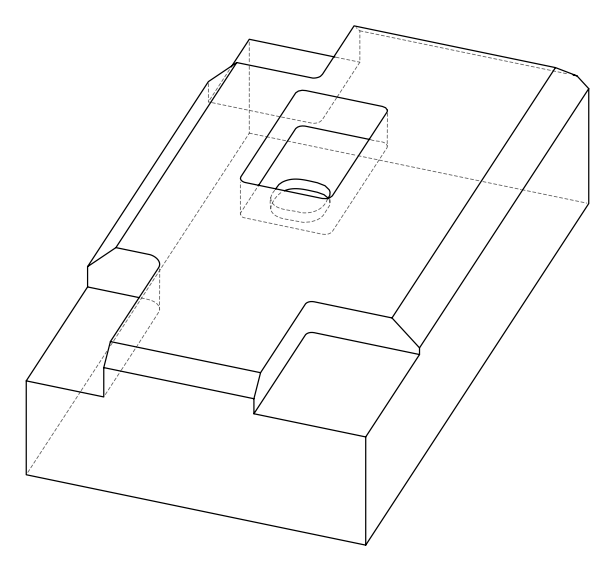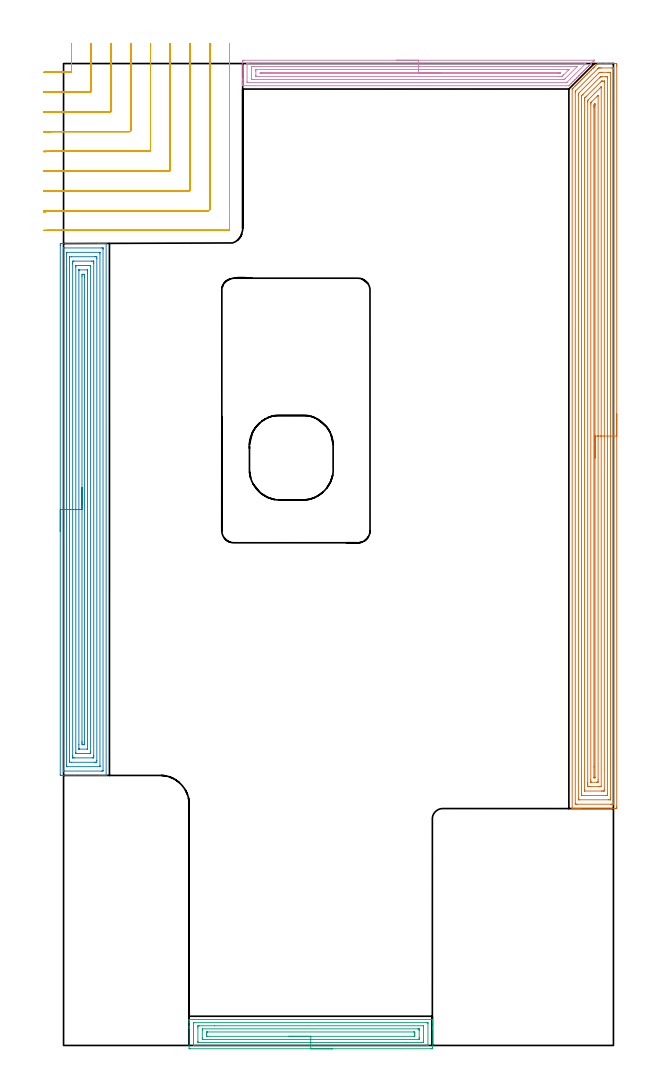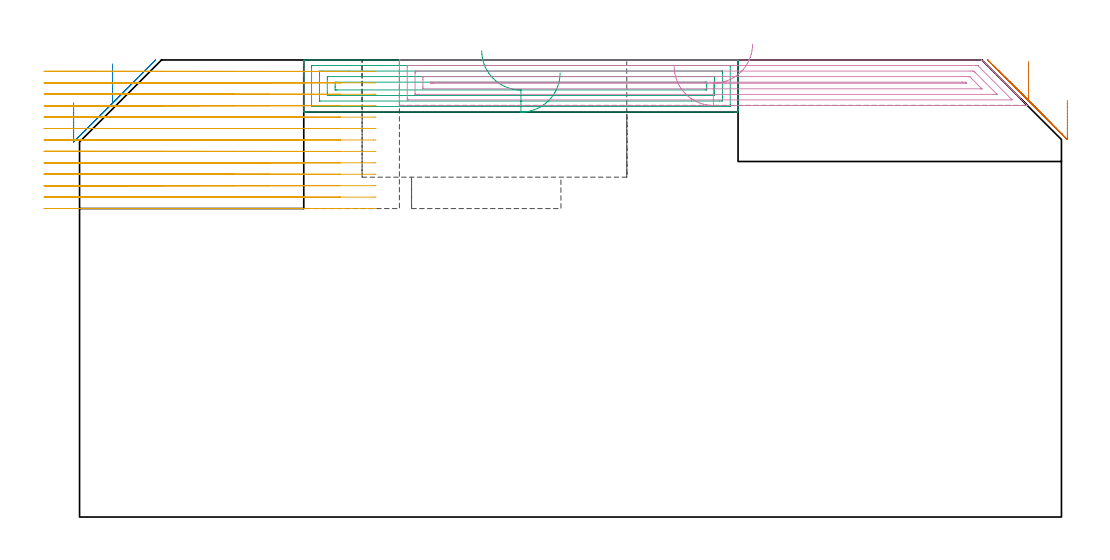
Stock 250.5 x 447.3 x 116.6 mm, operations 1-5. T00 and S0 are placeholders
(PLAN: 9 operations, 5 tool changes, 160.3 min)
(1 AREA_MILL | FG_CHAMFER_SURFACE | UGT0205_001 | 21.73 min | 71565 mm3)
(2 AREA_MILL_1 | FG_CHAMFER_SURFACE_1 | UGT0205_001 | 15.79 min | 56402 mm3)
(3 AREA_MILL_2 | FG_CHAMFER_SURFACE_2 | UGT0205_001 | 4.7 min | 11011 mm3)
(4 AREA_MILL_3 | FG_CHAMFER_SURFACE_3 | UGT0205_001 | 6.35 min | 10674 mm3)
(5 MILL_CORNER_NOTCH_RECTANGULAR | CORNER_NOTCH_RECTANGULAR | NXT0201_011 | Follow Part, ap 3, ae 75% | 25.7 min | 251111 mm3)
(6 MILL_CORNER_NOTCH_RECTANGULAR_1 | CORNER_NOTCH_RECTANGULAR_1 | NXT0201_009 | Follow Part, ap 2, ae 75% | 47.47 min | 228185 mm3)
(7 MILL_CORNER_NOTCH_RECTANGULAR_2 | CORNER_NOTCH_RECTANGULAR_2 | UGT0201_094 | Follow Part, ap 5, ae 75% | 9.92 min | 262938 mm3)
(8 MILL_RECTANGULAR_POCKET | POCKET_RECTANGULAR_STRAIGHT | NXT0201_013 | Follow Part, ap 2.5, ae 75% | 28.13 min | 242457 mm3)
(9 MILL_RECTANGULAR_POCKET_1 | POCKET_RECTANGULAR_STRAIGHT_1 | UGT0201_094 | Follow Part, ap 5, ae 75% | 0.52 min | 10392 mm3)
(TOOL UGT0205_001 | Chamfer Mill 20 x 3 x 45 deg. | D20 FL50 Z2)
(TOOL NXT0201_011 | ENDMILL 12mm [2P460-1200-NA 1630] | D12 FL38 Z6)
(TOOL NXT0201_009 | ENDMILL 8mm [2P460-0800-NA 1630] | D8 FL26 Z6)
(TOOL UGT0201_094 | End mill 20 mm | D20 FL38 Z4)
(TOOL NXT0201_013 | ENDMILL 10mm | D10 FL30 Z4)
(OP 1 AREA_MILL)
G17 G21 G94 G90
T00 M6
G54
G17 G0 G90 X252. Y287.6 S1061 M3
G43 Z126.6 H0
Z106.3
G94 G1 Y287.562 Z105.428 F250.
Y287.448 Z104.564
Y287.259 Z103.712
Y286.997 Z102.88
Y286.663 Z102.074
Y286.26 Z101.3
Y285.791 Z100.564
Y285.26 Z99.872
Y284.671 Z99.229
Y284.028 Z98.64
Y283.336 Z98.108
Y282.6 Z97.64
Y281.826 Z97.237
Y281.02 Z96.903
Y280.188 Z96.641
Y279.336 Z96.452
Y278.472 Z96.338
Y277.6 Z96.3
Y108.938
X251.999 Y108.504 Z96.301
X251.995 Y108.05 Z96.303
X251.992 Y107.909 Z96.306
X251.547 Y107.905 Z96.75
X250.951 Y107.9 Z97.347
X235.394 Z112.901
X234.798 Z113.496
X234.227 Z114.07
X233.916 Z114.38
X233.346 Z114.95
X233.034 Z115.26
X232.412 Z115.887
X232.02 Z116.279
X231.704 Y107.906 Z116.587
X231.702 Y107.907 Z116.588
X231.7 Y108.056 Z116.6
Y108.058
Y435.542
X231.704 Y435.696 Z116.589
Y435.703 Z116.588
X231.872 Y435.872 Z116.427
X231.988 Y435.988 Z116.311
X232.153 Y436.154 Z116.144
X232.88 Y436.881 Z115.419
X233.034 Y437.036 Z115.262
X233.474 Y437.474 Z114.826
X233.772 Y437.773 Z114.526
X233.916 Y437.918 Z114.381
X234.325 Y438.325 Z113.975
X234.368 Y438.368 Z113.932
X234.665 Y438.665 Z113.634
X234.798 Y438.799 Z113.499
X235.176 Y439.176 Z113.124
X235.305 Y439.305 Z112.994
X235.557 Y439.558 Z112.741
X235.679 Y439.681 Z112.617
X236.027 Y440.027 Z112.273
X236.22 Y440.22 Z112.08
X236.449 Y440.45 Z111.849
X236.561 Y440.562 Z111.735
X237.134 Y441.135 Z111.165
X237.341 Y441.342 Z110.957
X237.442 Y441.444 Z110.854
X237.883 Y441.883 Z110.416
X238.324 Y442.326 Z109.972
X238.532 Y442.532 Z109.768
X238.579 Y442.579 Z109.721
X239.205 Y443.207 Z109.091
X239.424 Y443.424 Z108.876
X240.087 Y444.088 Z108.21
X240.28 Y444.28 Z108.02
X240.317 Y444.317 Z107.983
X240.968 Y444.97 Z107.328
X241.024 Y445.025 Z107.275
X241.209 Y445.209 Z107.09
X241.262 Y445.264 Z107.035
X241.315 Y445.315 Z106.984
X241.506 Y445.506 Z106.793
X241.556 Y445.557 Z106.741
X241.605 Y445.605 Z106.694
X241.803 Y445.804 Z106.495
X241.85 Y445.851 Z106.447
X241.895 Y445.896 Z106.404
X242.101 Y446.101 Z106.198
X242.732 Y446.733 Z105.566
X242.833 Y446.833 Z105.467
X242.993 Y446.994 Z105.306
X243.172 Y447.174 Z105.125
X243.29 Y447.291 Z105.006
X243.302 Y447.3 Z104.995
X243.639 Z104.66
X244.495 Z103.8
X246.569 Z101.728
X247.139 Z101.155
X247.648 Z100.648
X251.262 Z97.035
X251.547 Y447.297 Z96.75
X251.991 Y447.291 Z96.306
X251.995 Y447.15 Z96.303
X251.999 Y446.696 Z96.301
X252. Y446.238 Z96.3
Y277.6
X250.586 Z97.714
X250.585 Y110.085 Z97.715
X250.584 Y109.984 Z97.716
X250.582 Y109.934 Z97.718
X250.58 Y109.917 Z97.72
X250.551 Y109.91 Z97.749
X250.165 Y109.902 Z98.135
X249.784 Y109.901 Z98.516
X249.286 Y109.9 Z99.014
X233.916 Y109.901 Z114.384
X233.415 Y109.903 Z114.885
X233.212 Y109.91 Z115.088
X233.121 Y109.924 Z115.179
X233.116 Y110.206 Z115.184
X233.115 Y110.288 Z115.185
Y434.204
X233.12 Y434.609 Z115.18
X233.121 Y434.655 Z115.179
X233.147 Y434.686 Z115.153
X233.2 Y434.745 Z115.1
X233.289 Y434.838 Z115.011
X243.361 Y444.912 Z104.939
X243.489 Y445.038 Z104.811
X243.613 Y445.158 Z104.687
X243.742 Y445.281 Z104.558
X243.862 Y445.29 Z104.438
X244.114 Y445.297 Z104.186
X244.495 Y445.299 Z103.805
X244.993 Y445.3 Z103.307
X249.784 Y445.299 Z98.516
X250.285 Y445.297 Z98.015
X250.487 Y445.29 Z97.813
X250.579 Y445.276 Z97.721
X250.584 Y444.994 Z97.716
X250.585 Y444.912 Z97.715
X250.586 Y277.6 Z97.714
X249.172 Z99.128
X249.171 Y112.693 Z99.129
X249.169 Y112.073 Z99.131
X249.166 Y111.938 Z99.134
X249.165 Y111.912 Z99.135
X249.13 Y111.907 Z99.17
X249.071 Y111.902 Z99.229
X248.902 Y111.901 Z99.398
X248.192 Y111.9 Z100.108
X234.968 Y111.901 Z113.332
X234.798 Y111.904 Z113.502
X234.627 Y111.91 Z113.673
X234.535 Y111.919 Z113.765
X234.532 Y111.983 Z113.768
X234.531 Y112.073 Z113.769
X234.529 Y112.345 Z113.771
Y432.691
X234.53 Y433.311 Z113.77
X234.533 Y433.579 Z113.767
X234.535 Y433.618 Z113.765
X234.552 Y433.641 Z113.748
X234.606 Y433.7 Z113.694
X234.798 Y433.897 Z113.502
X243.819 Y442.919 Z104.481
X244.03 Y443.127 Z104.27
X244.186 Y443.275 Z104.114
X244.332 Y443.292 Z103.968
X244.495 Y443.296 Z103.805
X245.205 Y443.3 Z103.095
X245.376 Z102.924
X248.021 Z100.279
X248.732 Y443.299 Z99.568
X248.902 Y443.296 Z99.398
X249.073 Y443.29 Z99.227
X249.165 Y443.281 Z99.135
X249.168 Y443.217 Z99.132
X249.169 Y443.127 Z99.131
X249.171 Y442.855 Z99.129
X249.172 Y277.6 Z99.128
X247.757 Z100.543
Y114.75
X247.754 Y114.128 Z100.546
X247.75 Y113.925 Z100.55
X247.559 Y113.91 Z100.741
X247.139 Y113.901 Z101.161
X247.097 Y113.9 Z101.203
X236.519 Z111.781
X236.134 Y113.907 Z112.166
X235.95 Y113.911 Z112.35
X235.948 Y114.017 Z112.352
X235.943 Y114.482 Z112.357
Y431.527
X235.944 Y432.151 Z112.356
X235.947 Y432.419 Z112.353
X235.95 Y432.571 Z112.35
X236.038 Y432.678 Z112.262
X236.17 Y432.815 Z112.13
X236.561 Y433.212 Z111.739
X236.61 Y433.261 Z111.69
X244.149 Y440.8 Z104.151
X244.495 Y441.144 Z103.805
X244.596 Y441.24 Z103.704
X244.647 Y441.286 Z103.653
X244.747 Y441.291 Z103.553
X244.956 Y441.296 Z103.344
X245.376 Y441.3 Z102.924
X245.418 Z102.882
X247.139 Z101.161
X247.181 Z101.119
X247.566 Y441.293 Z100.734
X247.75 Y441.289 Z100.55
X247.752 Y441.182 Z100.548
X247.757 Y440.717 Z100.543
Y277.6
X246.343 Z101.957
Y116.448
X246.342 Y116.362 Z101.958
X246.338 Y116.189 Z101.962
X246.329 Y115.91 Z101.971
X246.258 Y115.907 Z102.042
X246.002 Y115.902 Z102.299
X245.376 Y115.9 Z102.924
X245.122 Z103.178
X237.442 Y115.901 Z110.858
X237.4 Y115.902 Z110.9
X237.378 Y115.906 Z110.922
X237.371 Y115.908 Z110.929
X237.364 Y115.932 Z110.936
X237.359 Y116.276 Z110.941
X237.357 Y116.448 Z110.943
Y430.72
X237.364 Y431.527 Z110.936
X237.37 Y431.561 Z110.93
X237.388 Y431.582 Z110.912
X237.442 Y431.641 Z110.858
X237.828 Y432.029 Z110.472
X238.217 Y432.419 Z110.083
X244.495 Y438.697 Z103.805
X244.925 Y439.122 Z103.375
X245.078 Y439.268 Z103.222
X245.104 Y439.29 Z103.196
X245.141 Y439.294 Z103.159
X245.219 Y439.297 Z103.081
X245.376 Y439.299 Z102.924
X245.631 Y439.3 Z102.669
X246.258 Y439.299 Z102.042
X246.299 Y439.298 Z102.001
X246.322 Y439.294 Z101.978
X246.329 Y439.292 Z101.971
X246.336 Y439.268 Z101.964
X246.341 Y438.924 Z101.959
X246.343 Y438.752 Z101.957
Y277.6
X244.929 Z103.371
Y118.1
X244.928 Y117.99 Z103.372
X244.925 Y117.936 Z103.375
X244.922 Y117.915 Z103.378
X244.901 Y117.908 Z103.399
X244.495 Y117.902 Z103.805
X244.027 Y117.9 Z104.273
X243.613 Z104.687
X240.087 Z108.213
X239.619 Y117.901 Z108.681
X239.205 Y117.904 Z109.095
X238.798 Y117.91 Z109.502
X238.778 Y118.319 Z109.522
X238.774 Y118.756 Z109.526
X238.772 Y119.212 Z109.528
X238.771 Y119.651 Z109.529
Y429.742
X238.772 Y430.18 Z109.528
X238.775 Y430.408 Z109.525
X238.778 Y430.516 Z109.522
X238.886 Y430.634 Z109.414
X239.045 Y430.797 Z109.255
X239.205 Y430.958 Z109.095
X244.495 Y436.247 Z103.805
X244.811 Y436.56 Z103.489
X244.897 Y436.641 Z103.403
X244.92 Y436.66 Z103.38
X244.924 Y436.629 Z103.376
X244.928 Y436.58 Z103.372
X244.929 Y436.546 Z103.371
Y436.441
Y277.6
X243.515 Z104.785
Y120.996
X243.514 Y120.205 Z104.786
X243.512 Y120.104 Z104.788
X243.508 Y119.916 Z104.792
X243.134 Y119.905 Z105.166
X242.932 Y119.901 Z105.368
X240.288 Y119.9 Z108.012
X240.226 Y119.902 Z108.074
X240.211 Y119.905 Z108.089
X240.199 Y119.909 Z108.101
X240.192 Y119.93 Z108.108
X240.188 Y120.001 Z108.112
X240.187 Y120.104 Z108.113
X240.185 Y120.897 Z108.115
X240.186 Y428.85 Z108.114
X240.189 Y429.246 Z108.111
X240.192 Y429.443 Z108.108
X240.195 Y429.486 Z108.105
X240.217 Y429.513 Z108.083
X240.264 Y429.563 Z108.036
X240.439 Y429.742 Z107.861
X243.237 Y432.538 Z105.063
X243.369 Y432.666 Z104.931
X243.491 Y432.782 Z104.809
X243.508 Y432.792 Z104.792
X243.51 Y432.71 Z104.79
X243.514 Y432.519 Z104.786
X243.515 Y277.6 Z104.785
X242.1 Z106.2
Y122.274
X242.098 Y122.105 Z106.202
X242.093 Y121.97 Z106.207
X242.088 Y121.909 Z106.212
X241.838 Y121.9 Z106.462
X241.638 Y121.91 Z106.662
X241.606 Y121.92 Z106.694
X241.603 Y121.943 Z106.697
X241.6 Y121.97 Z106.7
Y126.907
Y427.318
X241.601 Y427.957 Z106.699
X241.604 Y428.207 Z106.696
X241.61 Y428.451 Z106.69
X241.85 Y428.701 Z106.45
X241.923 Y428.776 Z106.377
X241.998 Y428.85 Z106.302
X242.041 Y428.887 Z106.259
X242.094 Y428.928 Z106.206
X242.097 Y428.85 Z106.203
X242.099 Y428.781 Z106.201
X242.1 Y428.596 Z106.2
Y427.957
Y277.6
Y276.728 Z106.238
Y275.863 Z106.351
Y275.012 Z106.54
Y274.18 Z106.803
Y273.374 Z107.136
Y272.6 Z107.539
Y271.864 Z108.008
Y271.172 Z108.539
Y270.529 Z109.128
Y269.94 Z109.772
Y269.408 Z110.464
Y268.94 Z111.2
Y268.537 Z111.973
Y268.203 Z112.779
Y267.941 Z113.611
Y267.752 Z114.463
Y267.638 Z115.328
Y267.6 Z116.2
G0 Z126.6
M5
M2
(OP 2 AREA_MILL_1)
G17 G21 G94 G90
T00 M6
G54
G17 G0 G90 X-1.5 Y234.15 S1061 M3
G43 Z126.6 H0
Z105.7
G94 G1 Y234.188 Z104.828 F250.
Y234.302 Z103.964
Y234.491 Z103.112
Y234.753 Z102.28
Y235.087 Z101.474
Y235.49 Z100.7
Y235.958 Z99.964
Y236.49 Z99.272
Y237.079 Z98.629
Y237.722 Z98.04
Y238.414 Z97.508
Y239.15 Z97.04
Y239.924 Z96.637
Y240.73 Z96.303
Y241.562 Z96.041
Y242.413 Z95.852
Y243.278 Z95.738
Y244.15 Z95.7
Y364.416
X-1.498 Y364.689 Z95.702
X-1.492 Y365.293 Z95.706
X-1.487 Y365.296 Z95.71
X-0.879 Y365.3 Z96.318
X15.487 Z112.682
X16.098 Z113.293
X16.662 Z113.859
X16.992 Z114.188
X17.555 Z114.752
X17.886 Z115.081
X18.546 Z115.745
X18.942 Z116.141
X19.338 Y365.293 Z116.53
X19.398 Y365.29 Z116.588
X19.4 Y365.135 Z116.6
Y123.165
X19.397 Y123.01 Z116.588
X19.351 Y123.003 Z116.542
X19.336 Y123.001 Z116.528
X18.942 Y123. Z116.141
X18.545 Z115.745
X17.886 Z115.081
X16.662 Z113.859
X16.098 Z113.293
X4.953 Z102.15
X-1.162 Y123.001 Z96.036
X-1.492 Y123.01 Z95.706
X-1.499 Y123.338 Z95.699
Y123.358
X-1.5 Y244.15 Z95.7
X-0.086 Z97.114
X-0.085 Y363.003 Z97.115
X-0.084 Y363.103 Z97.116
X-0.078 Y363.29 Z97.122
X0.014 Y363.293 Z97.214
X0.511 Y363.3 Z97.711
X17.488 Z114.688
X17.886 Y363.298 Z115.086
X17.942 Y363.295 Z115.142
X17.971 Y363.291 Z115.171
X17.979 Y363.202 Z115.179
X17.984 Y363.003 Z115.184
X17.986 Y362.903 Z115.186
Y362.803
X17.985 Y125.297 Z115.185
X17.984 Y125.197 Z115.184
X17.978 Y125.01 Z115.178
X17.886 Y125.007 Z115.086
X17.389 Y125.001 Z114.589
X0.412 Y125. Z97.612
X0.014 Y125.002 Z97.214
X-0.042 Y125.005 Z97.158
X-0.071 Y125.009 Z97.129
X-0.079 Y125.098 Z97.121
X-0.084 Y125.297 Z97.116
X-0.086 Y125.397 Z97.114
Y125.497
Y244.15
X1.328 Z98.528
X1.329 Y360.697 Z98.529
X1.33 Y361.117 Z98.53
X1.333 Y361.235 Z98.533
X1.335 Y361.285 Z98.535
X1.436 Y361.291 Z98.636
X1.62 Y361.299 Z98.82
X16.281 Y361.3 Z113.481
X16.403 Y361.298 Z113.603
X16.501 Y361.294 Z113.701
X16.561 Y361.29 Z113.761
X16.565 Y361.273 Z113.765
X16.568 Y361.117 Z113.768
X16.571 Y360.645 Z113.771
Y127.603
X16.57 Y127.183 Z113.77
X16.567 Y127.065 Z113.767
X16.565 Y127.015 Z113.765
X16.464 Y127.009 Z113.664
X16.28 Y127.001 Z113.48
X1.619 Y127. Z98.819
X1.497 Y127.002 Z98.697
X1.399 Y127.006 Z98.599
X1.339 Y127.01 Z98.539
X1.335 Y127.027 Z98.535
X1.332 Y127.183 Z98.532
X1.329 Y127.655 Z98.529
X1.328 Y244.15 Z98.528
X2.743 Z99.943
Y358.438
X2.75 Y359.277 Z99.95
X3.589 Y359.3 Z100.789
X3.62 Z100.82
X14.343 Z111.543
X15.15 Y359.276 Z112.35
X15.157 Y358.486 Z112.357
Y129.861
X15.15 Y129.023 Z112.35
X14.311 Y129. Z111.511
X14.28 Z111.48
X3.557 Z100.757
X2.75 Y129.024 Z99.95
X2.743 Y129.814 Z99.943
Y244.15
X4.157 Z101.357
Y356.085
X4.158 Y356.653 Z101.358
X4.161 Y356.974 Z101.361
X4.165 Y357.29 Z101.365
X4.482 Y357.296 Z101.682
X4.729 Y357.299 Z101.929
X12.77 Y357.3 Z109.97
X13.418 Y357.298 Z110.618
X13.667 Y357.296 Z110.867
X13.723 Y357.29 Z110.923
X13.736 Y357.274 Z110.936
X13.738 Y357.225 Z110.938
X13.742 Y356.653 Z110.942
X13.743 Y356.328 Z110.943
Y132.215
X13.742 Y131.647 Z110.942
X13.739 Y131.326 Z110.939
X13.735 Y131.01 Z110.935
X13.418 Y131.004 Z110.618
X13.171 Y131.001 Z110.371
X5.13 Y131. Z102.33
X4.482 Y131.002 Z101.682
X4.233 Y131.004 Z101.433
X4.177 Y131.01 Z101.377
X4.164 Y131.026 Z101.364
X4.162 Y131.075 Z101.362
X4.158 Y131.647 Z101.358
X4.157 Y131.972 Z101.357
Y244.15
X5.571 Z102.771
X5.572 Y354.671 Z102.772
X5.573 Y354.867 Z102.773
X5.578 Y355.215 Z102.778
X5.582 Y355.29 Z102.782
X5.692 Y355.295 Z102.892
X5.837 Y355.299 Z103.037
X12.092 Z109.292
X12.274 Y355.295 Z109.474
X12.313 Y355.29 Z109.513
X12.322 Y355.287 Z109.522
X12.325 Y355.272 Z109.525
X12.327 Y355.231 Z109.527
X12.329 Y355.062 Z109.529
Y354.867
X12.328 Y133.629 Z109.528
X12.327 Y133.433 Z109.527
X12.322 Y133.085 Z109.522
X12.317 Y133.01 Z109.517
X12.208 Y133.006 Z109.408
X12.063 Y133.001 Z109.263
X5.808 Z103.008
X5.626 Y133.005 Z102.826
X5.587 Y133.01 Z102.787
X5.578 Y133.013 Z102.778
X5.575 Y133.028 Z102.775
X5.573 Y133.069 Z102.773
X5.571 Y133.238 Z102.771
Y133.433
Y244.15
X6.985 Z104.185
X6.986 Y353.081 Z104.186
X6.987 Y353.257 Z104.187
X6.989 Y353.283 Z104.189
X6.992 Y353.29 Z104.192
X6.999 Y353.293 Z104.199
X7.053 Y353.297 Z104.253
X7.163 Y353.299 Z104.363
X10.737 Z107.937
X10.81 Y353.298 Z108.01
X10.868 Y353.294 Z108.068
X10.902 Y353.291 Z108.102
X10.908 Y353.257 Z108.108
X10.911 Y353.081 Z108.111
X10.914 Y352.905 Z108.114
X10.915 Y352.188 Z108.115
Y352.011
X10.914 Y135.219 Z108.114
X10.913 Y135.043 Z108.113
X10.911 Y135.017 Z108.111
X10.908 Y135.01 Z108.108
X10.9 Y135.007 Z108.1
X10.846 Y135.003 Z108.046
X10.737 Y135.001 Z107.937
X7.163 Z104.363
X7.09 Y135.002 Z104.29
X7.032 Y135.006 Z104.232
X6.998 Y135.009 Z104.198
X6.992 Y135.043 Z104.192
X6.989 Y135.219 Z104.189
X6.986 Y135.395 Z104.186
X6.985 Y137.005 Z104.185
Y244.15
X8.4 Z105.6
Y350.403
X8.402 Y350.95 Z105.602
X8.407 Y351.295 Z105.607
X8.945 Y351.3 Z106.145
X9.493 Y351.295 Z106.693
X9.499 Y350.747 Z106.699
X9.5 Y350.403 Z106.7
Y349.852
Y137.897
X9.498 Y137.35 Z106.698
X9.493 Y137.005 Z106.693
X8.95 Y137. Z106.15
X8.407 Y137.005 Z105.607
X8.401 Y137.553 Z105.601
X8.4 Y137.897 Z105.6
Y138.447
Y244.15
Y245.022 Z105.638
Y245.886 Z105.751
Y246.738 Z105.94
Y247.57 Z106.203
Y248.376 Z106.536
Y249.15 Z106.939
Y249.886 Z107.408
Y250.578 Z107.939
Y251.221 Z108.528
Y251.81 Z109.172
Y252.341 Z109.864
Y252.81 Z110.6
Y253.213 Z111.373
Y253.547 Z112.179
Y253.809 Z113.011
Y253.998 Z113.863
Y254.112 Z114.728
Y254.15 Z115.6
G0 Z126.6
M5
M2
(OP 3 AREA_MILL_2)
G17 G21 G94 G90
T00 M6
G54
G17 G0 G90 X122.6 Y-1.5 S1061 M3
G43 Z126.6 H0
Z113.3
G94 G1 X122.562 Z112.428 F250.
X122.448 Z111.564
X122.259 Z110.712
X121.997 Z109.88
X121.663 Z109.074
X121.26 Z108.3
X120.792 Z107.564
X120.26 Z106.872
X119.671 Z106.229
X119.028 Z105.64
X118.336 Z105.108
X117.6 Z104.64
X116.826 Z104.237
X116.02 Z103.903
X115.188 Z103.641
X114.336 Z103.452
X113.472 Z103.338
X112.6 Z103.3
X57.789
X57.367 Y-1.495 Z103.302
X57.21 Y-1.491 Z103.306
X57.2 Y-1.329 Z103.468
Y7.798 Z112.593
Y8.398 Z113.195
Y8.681 Z113.478
Y10.447 Z115.242
Y11.013 Z115.812
Y11.33 Z116.129
Y11.499 Z116.298
X57.207 Y11.791 Z116.582
X57.208 Y11.797 Z116.588
X57.343 Y11.8 Z116.6
X167.857
X167.992 Y11.797 Z116.588
X167.993 Y11.791 Z116.582
X168. Y11.498 Z116.297
Y11.013 Z115.812
Y10.447 Z115.242
Y8.398 Z113.196
Y7.798 Z112.593
Y7.369 Z112.164
Y-0.73 Z104.067
X167.997 Y-1.03 Z103.767
X167.991 Y-1.491 Z103.306
X167.881 Y-1.495 Z103.303
X167.411 Y-1.5 Z103.3
X112.6
Y-0.086 Z104.714
X59.571 Y-0.085 Z104.715
X59.508 Y-0.084 Z104.716
X59.21 Y-0.07 Z104.73
X59.205 Y0.018 Z104.818
X59.201 Y0.22 Z105.02
Y9.93 Z114.73
X59.21 Y10.298 Z115.098
X59.218 Y10.379 Z115.179
X59.26 Y10.382 Z115.182
X59.364 Y10.385 Z115.185
X59.571 Y10.386 Z115.186
X165.629 Y10.385 Z115.185
X165.693 Y10.384 Z115.184
X165.99 Y10.37 Z115.17
X165.995 Y10.282 Z115.082
X165.999 Y10.08 Z114.88
Y0.37 Z105.17
X165.99 Y0.001 Z104.801
X165.983 Y-0.079 Z104.721
X165.94 Y-0.082 Z104.718
X165.836 Y-0.085 Z104.715
X165.629 Y-0.086 Z104.714
X112.6
Y1.328 Z106.128
X61.354 Y1.329 Z106.129
X61.256 Y1.331 Z106.131
X61.222 Y1.333 Z106.133
X61.21 Y1.334 Z106.134
X61.207 Y1.366 Z106.166
X61.203 Y1.467 Z106.267
X61.201 Y1.619 Z106.419
X61.2 Y1.771 Z106.571
Y7.95 Z112.75
X61.203 Y8.681 Z113.481
X61.205 Y8.828 Z113.628
X61.217 Y8.964 Z113.764
X61.354 Y8.966 Z113.766
X61.953 Y8.971 Z113.771
X68.692 Y8.972 Z113.772
X163.846 Y8.971 Z113.771
X163.944 Y8.969 Z113.769
X163.978 Y8.967 Z113.767
X163.99 Y8.965 Z113.765
X163.993 Y8.934 Z113.734
X163.997 Y8.833 Z113.633
X163.999 Y8.681 Z113.481
X164. Y8.529 Z113.329
Y2.35 Z107.15
X163.997 Y1.619 Z106.419
X163.995 Y1.472 Z106.272
X163.983 Y1.336 Z106.136
X163.846 Y1.334 Z106.134
X163.247 Y1.329 Z106.129
X156.137 Y1.328 Z106.128
X112.6
Y2.743 Z107.543
X63.784
X63.298 Y2.745 Z107.545
X63.248 Y2.746 Z107.546
X63.218 Y2.749 Z107.549
X63.21 Y2.779 Z107.579
X63.205 Y2.959 Z107.759
X63.2 Y3.321 Z108.121
Y3.384 Z108.184
Y6.916 Z111.716
X63.203 Y7.325 Z112.125
X63.208 Y7.529 Z112.329
X63.21 Y7.549 Z112.349
X63.231 Y7.552 Z112.352
X63.287 Y7.555 Z112.355
X63.38 Y7.557 Z112.357
X161.416
X161.902 Y7.555 Z112.355
X161.952 Y7.554 Z112.354
X161.982 Y7.551 Z112.351
X161.99 Y7.521 Z112.321
X161.995 Y7.341 Z112.141
X162. Y6.979 Z111.779
Y6.916 Z111.716
Y3.448 Z108.248
Y3.384 Z108.184
X161.997 Y2.975 Z107.775
X161.992 Y2.77 Z107.57
X161.99 Y2.751 Z107.551
X161.969 Y2.748 Z107.548
X161.913 Y2.744 Z107.544
X161.82 Y2.743 Z107.543
X112.6
Y4.157 Z108.957
X65.698
X65.476 Y4.158 Z108.958
X65.327 Y4.161 Z108.961
X65.216 Y4.164 Z108.964
X65.21 Y4.182 Z108.982
X65.206 Y4.267 Z109.067
X65.2 Y4.871 Z109.671
Y5.15 Z109.95
X65.201 Y5.753 Z110.553
X65.206 Y6.033 Z110.833
X65.21 Y6.107 Z110.907
X65.223 Y6.136 Z110.936
X65.365 Y6.139 Z110.939
X65.587 Y6.142 Z110.942
X159.502 Y6.143 Z110.943
X159.724 Y6.142 Z110.942
X159.873 Y6.139 Z110.939
X159.984 Y6.136 Z110.936
X159.99 Y6.118 Z110.918
X159.993 Y6.033 Z110.833
X160. Y5.429 Z110.229
Y5.15 Z109.95
X159.999 Y4.547 Z109.347
X159.994 Y4.267 Z109.067
X159.99 Y4.193 Z108.993
X159.977 Y4.164 Z108.964
X159.836 Y4.161 Z108.961
X159.613 Y4.158 Z108.958
X112.6 Y4.157 Z108.957
X111.728 Z108.995
X110.864 Z109.109
X110.012 Z109.298
X109.18 Z109.56
X108.374 Z109.894
X107.6 Z110.297
X106.864 Z110.765
X106.172 Z111.296
X105.529 Z111.886
X104.94 Z112.529
X104.408 Z113.221
X103.94 Z113.957
X103.537 Z114.731
X103.203 Z115.537
X102.941 Z116.369
X102.752 Z117.22
X102.638 Z118.085
X102.6 Z118.957
G0 Z126.6
M5
M2
(OP 4 AREA_MILL_3)
G17 G21 G94 G90
T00 M6
G54
G17 G0 G90 X151.7 Y448.8 S1061 M3
G43 Z126.6 H0
Z115.
G94 G1 X151.738 Z114.128 F250.
X151.852 Z113.264
X152.041 Z112.412
X152.303 Z111.58
X152.637 Z110.774
X153.04 Z110.
X153.509 Z109.264
X154.04 Z108.572
X154.629 Z107.929
X155.272 Z107.34
X155.964 Z106.809
X156.7 Z106.34
X157.474 Z105.937
X158.28 Z105.603
X159.112 Z105.341
X159.964 Z105.152
X160.829 Z105.038
X161.7 Z105.
X241.518
X241.781 Y448.795 Z105.004
X241.782 Y448.794 Z105.005
X241.781 Y448.781 Z105.019
X241.657 Y448.657 Z105.143
X241.309 Y448.307 Z105.489
X240.797 Y447.797 Z106.003
X240.424 Y447.422 Z106.374
X239.938 Y446.938 Z106.862
X239.54 Y446.538 Z107.259
X239.399 Y446.399 Z107.4
X239.096 Y446.096 Z107.704
X238.655 Y445.653 Z108.143
X238.506 Y445.506 Z108.293
X238.219 Y445.219 Z108.581
X237.771 Y444.769 Z109.028
X237.292 Y444.292 Z109.508
X236.886 Y443.884 Z109.913
X236.381 Y443.38 Z110.419
X236.001 Y443. Z110.797
X235.827 Y442.827 Z110.973
X235.641 Y442.641 Z111.159
X235.117 Y442.116 Z111.682
X234.934 Y441.934 Z111.866
X234.781 Y441.781 Z112.019
X234.675 Y441.673 Z112.124
X234.636 Y441.635 Z112.163
X233.922 Y440.922 Z112.878
X233.79 Y440.789 Z113.008
X233.743 Y440.742 Z113.056
X233.062 Y440.062 Z113.738
X232.906 Y439.904 Z113.892
X232.85 Y439.849 Z113.949
X232.203 Y439.202 Z114.597
X232.022 Y439.02 Z114.777
X231.343 Y438.343 Z115.457
X231.137 Y438.136 Z115.661
X230.468 Y437.468 Z116.332
X230.219 Y437.222 Z116.571
X230.195 Y437.204 Z116.589
X230.022 Y437.2 Z116.6
X81.768
X81.61 Y437.203 Z116.588
X81.608 Y437.218 Z116.573
X81.6 Y437.571 Z116.228
Y437.913 Z115.887
Y438.578 Z115.217
Y439.795 Z114.002
Y440.347 Z113.448
X81.601 Y447.699 Z106.099
X81.605 Y448.307 Z105.491
X81.609 Y448.792 Z105.006
X81.722 Y448.794 Z105.004
X82.214 Y448.8 Z105.
X161.7
Y447.386 Z106.414
X237.651 Y447.385 Z106.415
X237.914 Y447.375 Z106.425
X237.883 Y447.339 Z106.461
X237.793 Y447.244 Z106.556
X229.351 Y438.8 Z115.
X229.254 Y438.706 Z115.094
X229.193 Y438.649 Z115.151
X229.159 Y438.621 Z115.179
X229.11 Y438.619 Z115.181
X228.682 Y438.614 Z115.186
X228.645
X84.001 Y438.615 Z115.185
X83.963
X83.61 Y438.628 Z115.172
X83.605 Y438.736 Z115.064
X83.601 Y438.974 Z114.826
Y446.934 Z106.866
X83.607 Y447.331 Z106.469
X83.61 Y447.378 Z106.422
X83.627 Y447.381 Z106.419
X83.68 Y447.384 Z106.416
X83.787 Y447.386 Z106.414
X84.001
X161.7
Y445.972 Z107.828
X233.148 Y445.971 Z107.829
X233.72
X233.839 Y445.969 Z107.831
X234.041 Y445.965 Z107.835
X234.051 Y445.96 Z107.84
X234.048 Y445.953 Z107.847
X234.041 Y445.941 Z107.859
X228.564 Y440.464 Z113.336
X228.444 Y440.347 Z113.453
X228.222 Y440.133 Z113.667
X228.104 Y440.034 Z113.766
X227.789 Y440.032 Z113.768
X227.217 Y440.029 Z113.771
X86.68
X86.107 Y440.03 Z113.77
X85.787 Y440.033 Z113.767
X85.681 Y440.035 Z113.765
X85.61 Y440.044 Z113.756
X85.606 Y440.162 Z113.638
X85.602 Y440.347 Z113.453
X85.6 Y440.531 Z113.269
X85.601 Y445.838 Z107.962
X85.604 Y445.9 Z107.9
X85.61 Y445.948 Z107.852
X85.615 Y445.965 Z107.835
X85.627 Y445.966 Z107.834
X85.787 Y445.969 Z107.831
X86.359 Y445.971 Z107.829
X86.68
X161.7 Y445.972 Z107.828
Y444.557 Z109.243
X229.789
X230.084 Y444.556 Z109.244
X230.185 Y444.553 Z109.247
X230.193 Y444.551 Z109.249
Y444.548 Z109.252
X230.177 Y444.528 Z109.272
X230.146 Y444.495 Z109.305
X230.067 Y444.415 Z109.385
X227.789 Y442.138 Z111.662
X227.333 Y441.683 Z112.117
X227.186 Y441.538 Z112.262
X227.131 Y441.486 Z112.314
X227.099 Y441.459 Z112.341
X227.064 Y441.45 Z112.35
X226.896 Y441.446 Z112.354
X226.681 Y441.444 Z112.356
X226.003 Y441.443 Z112.357
X225.789
X88.252
X87.713 Y441.444 Z112.356
X87.658 Y441.446 Z112.354
X87.621 Y441.449 Z112.351
X87.61 Y441.455 Z112.345
X87.608 Y441.477 Z112.323
X87.603 Y441.68 Z112.12
X87.6 Y442.089 Z111.711
Y443.884 Z109.916
X87.604 Y444.313 Z109.487
X87.608 Y444.527 Z109.273
X87.61 Y444.548 Z109.252
X87.632 Y444.551 Z109.249
X87.69 Y444.554 Z109.246
X87.788 Y444.556 Z109.244
X161.7 Y444.557 Z109.243
Y443.143 Z110.657
X226.147
X226.244 Y443.141 Z110.659
X226.319 Y443.138 Z110.662
X226.327 Y443.137 Z110.663
X226.322 Y443.128 Z110.672
X226.298 Y443.099 Z110.701
X226.199 Y443. Z110.8
X226.099 Y442.905 Z110.895
X226.064 Y442.874 Z110.926
X226.003 Y442.864 Z110.936
X225.253 Y442.858 Z110.942
X225.11 Y442.857 Z110.943
X90.108 Y442.858 Z110.942
X89.819 Y442.861 Z110.939
X89.628 Y442.864 Z110.936
X89.609 Y442.871 Z110.929
X89.606 Y442.881 Z110.919
X89.603 Y442.908 Z110.892
X89.601 Y443. Z110.8
X89.603 Y443.081 Z110.719
X89.606 Y443.12 Z110.68
X89.609 Y443.134 Z110.666
X89.675 Y443.136 Z110.664
X89.963 Y443.141 Z110.659
X90.108 Y443.143 Z110.657
X90.252
X161.7
X162.572 Z110.695
X163.437 Z110.809
X164.288 Z110.998
X165.12 Z111.26
X165.926 Z111.594
X166.7 Z111.997
X167.436 Z112.465
X168.128 Z112.996
X168.771 Z113.586
X169.361 Z114.229
X169.892 Z114.921
X170.36 Z115.657
X170.763 Z116.431
X171.097 Z117.237
X171.359 Z118.069
X171.548 Z118.92
X171.662 Z119.785
X171.7 Z120.657
G0 Z126.6
M5
M2
(OP 5 MILL_CORNER_NOTCH_RECTANGULAR)
G17 G21 G94 G90
T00 M6
G54
G17 G0 G90 X-8.999 Y443.22 S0 M3
G43 Z126.6 H1
Z113.685
G94 G1 X-6. Y443.284 F250.
G2 X-4.472 Y443.3 R72. F500.
G1 X3.005
G3 X3.6 Y443.895 R0.6
G1 Y451.846
G2 X3.615 Y453.3 R72.
G1 X3.675 Y456.299 F250.
G0 Z126.6
X-8.999 Y434.209
Z113.685
G1 X-6. Y434.281
G2 X-4.472 Y434.3 R63. F500.
G1 X12.005
G3 X12.6 Y434.895 R0.6
G1 Y451.846
G2 X12.617 Y453.3 R63.
G1 X12.686 Y456.299 F250.
G0 Z126.6
X-8.999 Y425.193
Z113.685
G1 X-6. Y425.278
G2 X-4.472 Y425.3 R54. F500.
G1 X21.005
G3 X21.6 Y425.895 R0.6
G1 Y451.846
G2 X21.62 Y453.3 R54.
G1 X21.7 Y456.299 F250.
G0 Z126.6
X-8.998 Y416.172
Z113.685
G1 X-6. Y416.274
G2 X-4.472 Y416.3 R45. F500.
G1 X30.005
G3 X30.6 Y416.895 R0.6
G1 Y451.846
G2 X30.623 Y453.3 R45.
G1 X30.72 Y456.298 F250.
G0 Z126.6
X-8.997 Y407.14
Z113.685
G1 X-6. Y407.268
G2 X-4.472 Y407.3 R36. F500.
G1 X39.004
G3 X39.6 Y407.896 R0.6
G1 Y451.846
G2 X39.629 Y453.3 R36.
G1 X39.751 Y456.298 F250.
G0 Z126.6
X-8.995 Y398.087
Z113.685
G1 X-6. Y398.257
G2 X-4.472 Y398.3 R27. F500.
G1 X48.004
G3 X48.6 Y398.896 R0.6
G1 Y451.846
G2 X48.639 Y453.3 R27.
G1 X48.801 Y456.296 F250.
G0 Z126.6
X-8.989 Y388.98
Z113.685
G1 X-6. Y389.235
G2 X-4.472 Y389.3 R18. F500.
G1 X57.004
G3 X57.6 Y389.896 R0.6
G1 Y451.846
G2 X57.659 Y453.3 R18.
G1 X57.901 Y456.29 F250.
G0 Z126.6
X-8.956 Y379.66
Z113.685
G1 X-6. Y380.169
G2 X-4.472 Y380.3 R9. F500.
G1 X66.004
G3 X66.6 Y380.896 R0.6
G1 Y451.846
G2 X66.718 Y453.3 R9.
G1 X67.203 Y456.261 F250.
G0 Z126.6
X-7.472 Y371.3
Z113.685
G1 X-4.472
X75.004 F500.
G3 X75.6 Y371.896 R0.6
G1 Y451.846
Y454.846 F250.
G0 Z126.6
X-8.999 Y443.22
Z110.769
G1 X-6. Y443.284
G2 X-4.472 Y443.3 R72. F500.
G1 X3.005
G3 X3.6 Y443.895 R0.6
G1 Y453.191
Y453.3
X3.605 Y456.3 F250.
G0 Z126.6
X-8.999 Y434.209
Z110.769
G1 X-6. Y434.281
G2 X-4.472 Y434.3 R63. F500.
G1 X12.005
G3 X12.6 Y434.895 R0.6
G1 Y453.191
Y453.3
X12.605 Y456.3 F250.
G0 Z126.6
X-8.999 Y425.193
Z110.769
G1 X-6. Y425.278
G2 X-4.472 Y425.3 R54. F500.
G1 X21.005
G3 X21.6 Y425.895 R0.6
G1 Y453.191
Y453.3
X21.606 Y456.3 F250.
G0 Z126.6
X-8.998 Y416.172
Z110.769
G1 X-6. Y416.274
G2 X-4.472 Y416.3 R45. F500.
G1 X30.005
G3 X30.6 Y416.895 R0.6
G1 Y453.191
Y453.3
X30.607 Y456.3 F250.
G0 Z126.6
X-8.997 Y407.14
Z110.769
G1 X-6. Y407.268
G2 X-4.472 Y407.3 R36. F500.
G1 X39.004
G3 X39.6 Y407.896 R0.6
G1 Y453.191
Y453.3
X39.609 Y456.3 F250.
G0 Z126.6
X-8.995 Y398.087
Z110.769
G1 X-6. Y398.257
G2 X-4.472 Y398.3 R27. F500.
G1 X48.004
G3 X48.6 Y398.896 R0.6
G1 Y453.191
Y453.3
X48.612 Y456.3 F250.
G0 Z126.6
X-8.989 Y388.98
Z110.769
G1 X-6. Y389.235
G2 X-4.472 Y389.3 R18. F500.
G1 X57.004
G3 X57.6 Y389.896 R0.6
G1 Y453.191
Y453.3
X57.619 Y456.3 F250.
G0 Z126.6
X-8.956 Y379.66
Z110.769
G1 X-6. Y380.169
G2 X-4.472 Y380.3 R9. F500.
G1 X66.004
G3 X66.6 Y380.896 R0.6
G1 Y453.191
X66.601 Y453.3
X66.637 Y456.3 F250.
G0 Z126.6
X-7.472 Y371.3
Z110.769
G1 X-4.472
X75.004 F500.
G3 X75.6 Y371.896 R0.6
G1 Y453.191
Y456.191 F250.
G0 Z126.6
X-8.999 Y443.22
Z107.854
G1 X-6. Y443.284
G2 X-4.472 Y443.3 R72. F500.
G1 X3.005
G3 X3.6 Y443.895 R0.6
G1 Y453.3
Y456.3 F250.
G0 Z126.6
X-8.999 Y434.209
Z107.854
G1 X-6. Y434.281
G2 X-4.472 Y434.3 R63. F500.
G1 X12.005
G3 X12.6 Y434.895 R0.6
G1 Y453.3
Y456.3 F250.
G0 Z126.6
X-8.999 Y425.193
Z107.854
G1 X-6. Y425.278
G2 X-4.472 Y425.3 R54. F500.
G1 X21.005
G3 X21.6 Y425.895 R0.6
G1 Y453.3
Y456.3 F250.
G0 Z126.6
X-8.998 Y416.172
Z107.854
G1 X-6. Y416.274
G2 X-4.472 Y416.3 R45. F500.
G1 X30.005
G3 X30.6 Y416.895 R0.6
G1 Y453.3
Y456.3 F250.
G0 Z126.6
X-8.997 Y407.14
Z107.854
G1 X-6. Y407.268
G2 X-4.472 Y407.3 R36. F500.
G1 X39.004
G3 X39.6 Y407.896 R0.6
G1 Y453.3
Y456.3 F250.
G0 Z126.6
X-8.995 Y398.087
Z107.854
G1 X-6. Y398.257
G2 X-4.472 Y398.3 R27. F500.
G1 X48.004
G3 X48.6 Y398.896 R0.6
G1 Y453.3
Y456.3 F250.
G0 Z126.6
X-8.989 Y388.98
Z107.854
G1 X-6. Y389.235
G2 X-4.472 Y389.3 R18. F500.
G1 X57.004
G3 X57.6 Y389.896 R0.6
G1 Y453.3
Y456.3 F250.
G0 Z126.6
X-8.956 Y379.66
Z107.854
G1 X-6. Y380.169
G2 X-4.472 Y380.3 R9. F500.
G1 X66.004
G3 X66.6 Y380.896 R0.6
G1 Y453.3
Y456.3 F250.
G0 Z126.6
X-7.472 Y371.3
Z107.854
G1 X-4.472
X75.004 F500.
G3 X75.6 Y371.896 R0.6
G1 Y453.3
Y456.3 F250.
G0 Z126.6
X-8.999 Y443.22
Z104.938
G1 X-6. Y443.284
G2 X-4.478 Y443.3 R72. F500.
G1 X3.005
G3 X3.6 Y443.895 R0.6
G1 Y453.3
Y456.3 F250.
G0 Z126.6
X-8.999 Y434.209
Z104.938
G1 X-6. Y434.282
G2 X-4.478 Y434.3 R63. F500.
G1 X12.005
G3 X12.6 Y434.895 R0.6
G1 Y453.3
Y456.3 F250.
G0 Z126.6
X-8.999 Y425.194
Z104.938
G1 X-6. Y425.279
G2 X-4.478 Y425.3 R54. F500.
G1 X21.005
G3 X21.6 Y425.895 R0.6
G1 Y453.3
Y456.3 F250.
G0 Z126.6
X-8.998 Y416.173
Z104.938
G1 X-6. Y416.274
G2 X-4.478 Y416.3 R45. F500.
G1 X30.005
G3 X30.6 Y416.895 R0.6
G1 Y453.3
Y456.3 F250.
G0 Z126.6
X-8.997 Y407.141
Z104.938
G1 X-6. Y407.268
G2 X-4.478 Y407.3 R36. F500.
G1 X39.004
G3 X39.6 Y407.896 R0.6
G1 Y453.3
Y456.3 F250.
G0 Z126.6
X-8.995 Y398.088
Z104.938
G1 X-6. Y398.257
G2 X-4.478 Y398.3 R27. F500.
G1 X48.004
G3 X48.6 Y398.896 R0.6
G1 Y453.3
Y456.3 F250.
G0 Z126.6
X-8.989 Y388.982
Z104.938
G1 X-6. Y389.236
G2 X-4.478 Y389.3 R18. F500.
G1 X57.004
G3 X57.6 Y389.896 R0.6
G1 Y453.3
Y456.3 F250.
G0 Z126.6
X-8.957 Y379.663
Z104.938
G1 X-6. Y380.17
G2 X-4.478 Y380.3 R9. F500.
G1 X66.004
G3 X66.6 Y380.896 R0.6
G1 Y453.3
Y456.3 F250.
G0 Z126.6
X-7.478 Y371.3
Z104.938
G1 X-4.478
X75.004 F500.
G3 X75.6 Y371.896 R0.6
G1 Y453.3
Y456.3 F250.
G0 Z126.6
X-9. Y443.289
Z102.023
G1 X-6. Y443.3
X-5.756 F500.
X3.005
G3 X3.6 Y443.895 R0.6
G1 Y453.3
Y456.3 F250.
G0 Z126.6
X-9. Y434.288
Z102.023
G1 X-6. Y434.3
X-5.756 F500.
X12.005
G3 X12.6 Y434.895 R0.6
G1 Y453.3
Y456.3 F250.
G0 Z126.6
X-9. Y425.286
Z102.023
G1 X-6. Y425.299
X-5.756 Y425.3 F500.
X21.005
G3 X21.6 Y425.895 R0.6
G1 Y453.3
Y456.3 F250.
G0 Z126.6
X-9. Y416.283
Z102.023
G1 X-6. Y416.299
X-5.756 Y416.3 F500.
X30.005
G3 X30.6 Y416.895 R0.6
G1 Y453.3
Y456.3 F250.
G0 Z126.6
X-9. Y407.279
Z102.023
G1 X-6. Y407.299
X-5.756 Y407.3 F500.
X39.004
G3 X39.6 Y407.896 R0.6
G1 Y453.3
Y456.3 F250.
G0 Z126.6
X-9. Y398.272
Z102.023
G1 X-6. Y398.299
G2 X-5.756 Y398.3 R27. F500.
G1 X48.004
G3 X48.6 Y398.896 R0.6
G1 Y453.3
Y456.3 F250.
G0 Z126.6
X-9. Y389.258
Z102.023
G1 X-6. Y389.298
G2 X-5.756 Y389.3 R18. F500.
G1 X57.004
G3 X57.6 Y389.896 R0.6
G1 Y453.3
Y456.3 F250.
G0 Z126.6
X-8.999 Y380.215
Z102.023
G1 X-6. Y380.297
G2 X-5.756 Y380.3 R9. F500.
G1 X66.004
G3 X66.6 Y380.896 R0.6
G1 Y453.3
Y456.3 F250.
G0 Z126.6
X-8.756 Y371.3
Z102.023
G1 X-5.756
X75.004 F500.
G3 X75.6 Y371.896 R0.6
G1 Y453.3
Y456.3 F250.
G0 Z126.6
X-9. Y443.3
Z99.108
G1 X-6.
X3.005 F500.
G3 X3.6 Y443.895 R0.6
G1 Y453.3
Y456.3 F250.
G0 Z126.6
X-9. Y434.3
Z99.108
G1 X-6.
X12.005 F500.
G3 X12.6 Y434.895 R0.6
G1 Y453.3
Y456.3 F250.
G0 Z126.6
X-9. Y425.3
Z99.108
G1 X-6.
X21.005 F500.
G3 X21.6 Y425.895 R0.6
G1 Y453.3
Y456.3 F250.
G0 Z126.6
X-9. Y416.3
Z99.108
G1 X-6.
X30.005 F500.
G3 X30.6 Y416.895 R0.6
G1 Y453.3
Y456.3 F250.
G0 Z126.6
X-9. Y407.3
Z99.108
G1 X-6.
X39.004 F500.
G3 X39.6 Y407.896 R0.6
G1 Y453.3
Y456.3 F250.
G0 Z126.6
X-9. Y398.3
Z99.108
G1 X-6.
X48.004 F500.
G3 X48.6 Y398.896 R0.6
G1 Y453.3
Y456.3 F250.
G0 Z126.6
X-9. Y389.3
Z99.108
G1 X-6.
X57.004 F500.
G3 X57.6 Y389.896 R0.6
G1 Y453.3
Y456.3 F250.
G0 Z126.6
X-9. Y380.3
Z99.108
G1 X-6.
X66.004 F500.
G3 X66.6 Y380.896 R0.6
G1 Y453.3
Y456.3 F250.
G0 Z126.6
X-9. Y371.3
Z99.108
G1 X-6.
X75.004 F500.
G3 X75.6 Y371.896 R0.6
G1 Y453.3
Y456.3 F250.
G0 Z126.6
X-9. Y443.3
Z96.192
G1 X-6.
X3.005 F500.
G3 X3.6 Y443.895 R0.6
G1 Y453.3
Y456.3 F250.
G0 Z126.6
X-9. Y434.3
Z96.192
G1 X-6.
X12.005 F500.
G3 X12.6 Y434.895 R0.6
G1 Y453.3
Y456.3 F250.
G0 Z126.6
X-9. Y425.3
Z96.192
G1 X-6.
X21.005 F500.
G3 X21.6 Y425.895 R0.6
G1 Y453.3
Y456.3 F250.
G0 Z126.6
X-9. Y416.3
Z96.192
G1 X-6.
X30.005 F500.
G3 X30.6 Y416.895 R0.6
G1 Y453.3
Y456.3 F250.
G0 Z126.6
X-9. Y407.3
Z96.192
G1 X-6.
X39.004 F500.
G3 X39.6 Y407.896 R0.6
G1 Y453.3
Y456.3 F250.
G0 Z126.6
X-9. Y398.3
Z96.192
G1 X-6.
X48.004 F500.
G3 X48.6 Y398.896 R0.6
G1 Y453.3
Y456.3 F250.
G0 Z126.6
X-9. Y389.3
Z96.192
G1 X-6.
X57.004 F500.
G3 X57.6 Y389.896 R0.6
G1 Y453.3
Y456.3 F250.
G0 Z126.6
X-9. Y380.3
Z96.192
G1 X-6.
X66.004 F500.
G3 X66.6 Y380.896 R0.6
G1 Y453.3
Y456.3 F250.
G0 Z126.6
X-9. Y371.3
Z96.192
G1 X-6.
X75.004 F500.
G3 X75.6 Y371.896 R0.6
G1 Y453.3
Y456.3 F250.
G0 Z126.6
X-9. Y443.3
Z93.277
G1 X-6.
X3.005 F500.
G3 X3.6 Y443.895 R0.6
G1 Y453.3
Y456.3 F250.
G0 Z126.6
X-9. Y434.3
Z93.277
G1 X-6.
X12.005 F500.
G3 X12.6 Y434.895 R0.6
G1 Y453.3
Y456.3 F250.
G0 Z126.6
X-9. Y425.3
Z93.277
G1 X-6.
X21.005 F500.
G3 X21.6 Y425.895 R0.6
G1 Y453.3
Y456.3 F250.
G0 Z126.6
X-9. Y416.3
Z93.277
G1 X-6.
X30.005 F500.
G3 X30.6 Y416.895 R0.6
G1 Y453.3
Y456.3 F250.
G0 Z126.6
X-9. Y407.3
Z93.277
G1 X-6.
X39.004 F500.
G3 X39.6 Y407.896 R0.6
G1 Y453.3
Y456.3 F250.
G0 Z126.6
X-9. Y398.3
Z93.277
G1 X-6.
X48.004 F500.
G3 X48.6 Y398.896 R0.6
G1 Y453.3
Y456.3 F250.
G0 Z126.6
X-9. Y389.3
Z93.277
G1 X-6.
X57.004 F500.
G3 X57.6 Y389.896 R0.6
G1 Y453.3
Y456.3 F250.
G0 Z126.6
X-9. Y380.3
Z93.277
G1 X-6.
X66.004 F500.
G3 X66.6 Y380.896 R0.6
G1 Y453.3
Y456.3 F250.
G0 Z126.6
X-9. Y371.3
Z93.277
G1 X-6.
X75.004 F500.
G3 X75.6 Y371.896 R0.6
G1 Y453.3
Y456.3 F250.
G0 Z126.6
X-9. Y443.3
Z90.362
G1 X-6.
X3.005 F500.
G3 X3.6 Y443.895 R0.6
G1 Y453.3
Y456.3 F250.
G0 Z126.6
X-9. Y434.3
Z90.362
G1 X-6.
X12.005 F500.
G3 X12.6 Y434.895 R0.6
G1 Y453.3
Y456.3 F250.
G0 Z126.6
X-9. Y425.3
Z90.362
G1 X-6.
X21.005 F500.
G3 X21.6 Y425.895 R0.6
G1 Y453.3
Y456.3 F250.
G0 Z126.6
X-9. Y416.3
Z90.362
G1 X-6.
X30.005 F500.
G3 X30.6 Y416.895 R0.6
G1 Y453.3
Y456.3 F250.
G0 Z126.6
X-9. Y407.3
Z90.362
G1 X-6.
X39.004 F500.
G3 X39.6 Y407.896 R0.6
G1 Y453.3
Y456.3 F250.
G0 Z126.6
X-9. Y398.3
Z90.362
G1 X-6.
X48.004 F500.
G3 X48.6 Y398.896 R0.6
G1 Y453.3
Y456.3 F250.
G0 Z126.6
X-9. Y389.3
Z90.362
G1 X-6.
X57.004 F500.
G3 X57.6 Y389.896 R0.6
G1 Y453.3
Y456.3 F250.
G0 Z126.6
X-9. Y380.3
Z90.362
G1 X-6.
X66.004 F500.
G3 X66.6 Y380.896 R0.6
G1 Y453.3
Y456.3 F250.
G0 Z126.6
X-9. Y371.3
Z90.362
G1 X-6.
X75.004 F500.
G3 X75.6 Y371.896 R0.6
G1 Y453.3
Y456.3 F250.
G0 Z126.6
X-9. Y443.3
Z87.446
G1 X-6.
X3.005 F500.
G3 X3.6 Y443.895 R0.6
G1 Y453.3
Y456.3 F250.
G0 Z126.6
X-9. Y434.3
Z87.446
G1 X-6.
X12.005 F500.
G3 X12.6 Y434.895 R0.6
G1 Y453.3
Y456.3 F250.
G0 Z126.6
X-9. Y425.3
Z87.446
G1 X-6.
X21.005 F500.
G3 X21.6 Y425.895 R0.6
G1 Y453.3
Y456.3 F250.
G0 Z126.6
X-9. Y416.3
Z87.446
G1 X-6.
X30.005 F500.
G3 X30.6 Y416.895 R0.6
G1 Y453.3
Y456.3 F250.
G0 Z126.6
X-9. Y407.3
Z87.446
G1 X-6.
X39.004 F500.
G3 X39.6 Y407.896 R0.6
G1 Y453.3
Y456.3 F250.
G0 Z126.6
X-9. Y398.3
Z87.446
G1 X-6.
X48.004 F500.
G3 X48.6 Y398.896 R0.6
G1 Y453.3
Y456.3 F250.
G0 Z126.6
X-9. Y389.3
Z87.446
G1 X-6.
X57.004 F500.
G3 X57.6 Y389.896 R0.6
G1 Y453.3
Y456.3 F250.
G0 Z126.6
X-9. Y380.3
Z87.446
G1 X-6.
X66.004 F500.
G3 X66.6 Y380.896 R0.6
G1 Y453.3
Y456.3 F250.
G0 Z126.6
X-9. Y371.3
Z87.446
G1 X-6.
X75.004 F500.
G3 X75.6 Y371.896 R0.6
G1 Y453.3
Y456.3 F250.
G0 Z126.6
X-9. Y443.3
Z84.531
G1 X-6.
X3.005 F500.
G3 X3.6 Y443.895 R0.6
G1 Y453.3
Y456.3 F250.
G0 Z126.6
X-9. Y434.3
Z84.531
G1 X-6.
X12.005 F500.
G3 X12.6 Y434.895 R0.6
G1 Y453.3
Y456.3 F250.
G0 Z126.6
X-9. Y425.3
Z84.531
G1 X-6.
X21.005 F500.
G3 X21.6 Y425.895 R0.6
G1 Y453.3
Y456.3 F250.
G0 Z126.6
X-9. Y416.3
Z84.531
G1 X-6.
X30.005 F500.
G3 X30.6 Y416.895 R0.6
G1 Y453.3
Y456.3 F250.
G0 Z126.6
X-9. Y407.3
Z84.531
G1 X-6.
X39.004 F500.
G3 X39.6 Y407.896 R0.6
G1 Y453.3
Y456.3 F250.
G0 Z126.6
X-9. Y398.3
Z84.531
G1 X-6.
X48.004 F500.
G3 X48.6 Y398.896 R0.6
G1 Y453.3
Y456.3 F250.
G0 Z126.6
X-9. Y389.3
Z84.531
G1 X-6.
X57.004 F500.
G3 X57.6 Y389.896 R0.6
G1 Y453.3
Y456.3 F250.
G0 Z126.6
X-9. Y380.3
Z84.531
G1 X-6.
X66.004 F500.
G3 X66.6 Y380.896 R0.6
G1 Y453.3
Y456.3 F250.
G0 Z126.6
X-9. Y371.3
Z84.531
G1 X-6.
X75.004 F500.
G3 X75.6 Y371.896 R0.6
G1 Y453.3
Y456.3 F250.
G0 Z126.6
X-9. Y443.3
Z81.615
G1 X-6.
X3.005 F500.
G3 X3.6 Y443.895 R0.6
G1 Y453.3
Y456.3 F250.
G0 Z126.6
X-9. Y434.3
Z81.615
G1 X-6.
X12.005 F500.
G3 X12.6 Y434.895 R0.6
G1 Y453.3
Y456.3 F250.
G0 Z126.6
X-9. Y425.3
Z81.615
G1 X-6.
X21.005 F500.
G3 X21.6 Y425.895 R0.6
G1 Y453.3
Y456.3 F250.
G0 Z126.6
X-9. Y416.3
Z81.615
G1 X-6.
X30.005 F500.
G3 X30.6 Y416.895 R0.6
G1 Y453.3
Y456.3 F250.
G0 Z126.6
X-9. Y407.3
Z81.615
G1 X-6.
X39.004 F500.
G3 X39.6 Y407.896 R0.6
G1 Y453.3
Y456.3 F250.
G0 Z126.6
X-9. Y398.3
Z81.615
G1 X-6.
X48.004 F500.
G3 X48.6 Y398.896 R0.6
G1 Y453.3
Y456.3 F250.
G0 Z126.6
X-9. Y389.3
Z81.615
G1 X-6.
X57.004 F500.
G3 X57.6 Y389.896 R0.6
G1 Y453.3
Y456.3 F250.
G0 Z126.6
X-9. Y380.3
Z81.615
G1 X-6.
X66.004 F500.
G3 X66.6 Y380.896 R0.6
G1 Y453.3
Y456.3 F250.
G0 Z126.6
X-9. Y371.3
Z81.615
G1 X-6.
X75.004 F500.
G3 X75.6 Y371.896 R0.6
G1 Y453.3
Y456.3 F250.
G0 Z126.6
X-9. Y443.3
Z78.7
G1 X-6.
X3.005 F500.
G3 X3.6 Y443.895 R0.6
G1 Y453.3
Y456.3 F250.
G0 Z126.6
X-9. Y434.3
Z78.7
G1 X-6.
X12.005 F500.
G3 X12.6 Y434.895 R0.6
G1 Y453.3
Y456.3 F250.
G0 Z126.6
X-9. Y425.3
Z78.7
G1 X-6.
X21.005 F500.
G3 X21.6 Y425.895 R0.6
G1 Y453.3
Y456.3 F250.
G0 Z126.6
X-9. Y416.3
Z78.7
G1 X-6.
X30.005 F500.
G3 X30.6 Y416.895 R0.6
G1 Y453.3
Y456.3 F250.
G0 Z126.6
X-9. Y407.3
Z78.7
G1 X-6.
X39.004 F500.
G3 X39.6 Y407.896 R0.6
G1 Y453.3
Y456.3 F250.
G0 Z126.6
X-9. Y398.3
Z78.7
G1 X-6.
X48.004 F500.
G3 X48.6 Y398.896 R0.6
G1 Y453.3
Y456.3 F250.
G0 Z126.6
X-9. Y389.3
Z78.7
G1 X-6.
X57.004 F500.
G3 X57.6 Y389.896 R0.6
G1 Y453.3
Y456.3 F250.
G0 Z126.6
X-9. Y380.3
Z78.7
G1 X-6.
X66.004 F500.
G3 X66.6 Y380.896 R0.6
G1 Y453.3
Y456.3 F250.
G0 Z126.6
X-9. Y371.3
Z78.7
G1 X-6.
X75.004 F500.
G3 X75.6 Y371.896 R0.6
G1 Y453.3
Y456.3 F250.
G0 Z126.6
M5
M2
